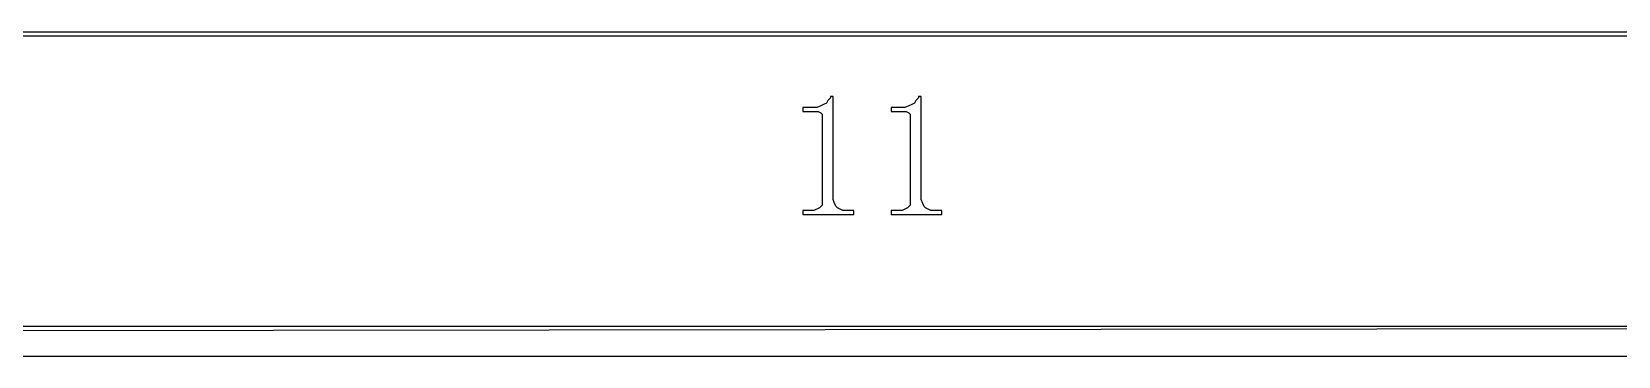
# Model space of a CAD drawing. Extents: x -15.4 to 0.8, y 0.3 to 11.8.
# Drawn here: x -2.291 to -1.33, y 11.427 to 11.624 of the extents above; entities that cross this region are included whole.
import ezdxf

# ---------------------------------------------------------------- set-up
doc = ezdxf.new("R2010")
doc.units = 0
doc.header["$MEASUREMENT"] = 0
doc.linetypes.add('AUSGEZOGEN', pattern=[0])
doc.layers.get('0').update_dxf_attribs({"linetype": 'AUSGEZOGEN'})

msp = doc.modelspace()

# ---------------------------------------------------------------- linework, layer by layer
for points in [[(0.26872, 11.62356), (-15.38295, 11.62106), (-15.38295, 11.62106), (-15.38461, 11.62356), (0.26872, 11.62356)], [(0.26622, 11.62106), (0.26872, 11.62356), (0.26872, 11.62356), (-15.38295, 11.62106), (0.26622, 11.62106)], [(-1.80545, 11.5844), (-1.80711, 11.5844), (-1.80711, 11.5844), (-1.80711, 11.58356), (-1.80711, 11.58356), (-1.80878, 11.5819), (-1.80878, 11.5819), (-1.80961, 11.58023), (-1.80961, 11.58023), (-1.81128, 11.5794), (-1.81128, 11.5794), (-1.81295, 11.57856), (-1.81295, 11.57856), (-1.81545, 11.57773), (-1.81545, 11.57773), (-1.82378, 11.57773), (-1.82378, 11.57773), (-1.82378, 11.57523), (-1.82378, 11.57523), (-1.81461, 11.57523), (-1.81461, 11.57523), (-1.81295, 11.5744), (-1.81295, 11.5744), (-1.81211, 11.57356), (-1.81211, 11.57356), (-1.81211, 11.51856), (-1.81211, 11.51856), (-1.81378, 11.5169), (-1.81378, 11.5169), (-1.81711, 11.51523), (-1.81711, 11.51523), (-1.82378, 11.51523), (-1.82378, 11.51523), (-1.82378, 11.51273), (-1.82378, 11.51273), (-1.79295, 11.51273), (-1.79295, 11.51273), (-1.79295, 11.51523), (-1.79295, 11.51523), (-1.79961, 11.51523), (-1.79961, 11.51523), (-1.80128, 11.51606), (-1.80128, 11.51606), (-1.80295, 11.5169), (-1.80295, 11.5169), (-1.80378, 11.51773), (-1.80378, 11.51773), (-1.80461, 11.5194), (-1.80461, 11.5194), (-1.80545, 11.5219), (-1.80545, 11.5844)], [(-1.75211, 11.5844), (-1.75378, 11.5844), (-1.75378, 11.5844), (-1.75378, 11.58356), (-1.75378, 11.58356), (-1.75545, 11.5819), (-1.75545, 11.5819), (-1.75628, 11.58023), (-1.75628, 11.58023), (-1.75795, 11.5794), (-1.75795, 11.5794), (-1.75961, 11.57856), (-1.75961, 11.57856), (-1.76211, 11.57773), (-1.76211, 11.57773), (-1.77045, 11.57773), (-1.77045, 11.57773), (-1.77045, 11.57523), (-1.77045, 11.57523), (-1.76128, 11.57523), (-1.76128, 11.57523), (-1.75961, 11.5744), (-1.75961, 11.5744), (-1.75878, 11.57356), (-1.75878, 11.57356), (-1.75878, 11.51856), (-1.75878, 11.51856), (-1.76045, 11.5169), (-1.76045, 11.5169), (-1.76378, 11.51523), (-1.76378, 11.51523), (-1.77045, 11.51523), (-1.77045, 11.51523), (-1.77045, 11.51273), (-1.77045, 11.51273), (-1.73961, 11.51273), (-1.73961, 11.51273), (-1.73961, 11.51523), (-1.73961, 11.51523), (-1.74628, 11.51523), (-1.74628, 11.51523), (-1.74795, 11.51606), (-1.74795, 11.51606), (-1.74961, 11.5169), (-1.74961, 11.5169), (-1.75045, 11.51773), (-1.75045, 11.51773), (-1.75128, 11.5194), (-1.75128, 11.5194), (-1.75211, 11.5219), (-1.75211, 11.5844)], [(0.09039, 11.44523), (-14.90878, 11.4269), (-14.90878, 11.4269), (-14.92795, 11.44523), (0.09039, 11.44523)], [(0.07205, 11.4269), (0.09039, 11.44523), (0.09039, 11.44523), (-14.90878, 11.4269), (0.07205, 11.4269)]]:
    msp.add_lwpolyline(points)

doc.saveas('drawing.dxf')
